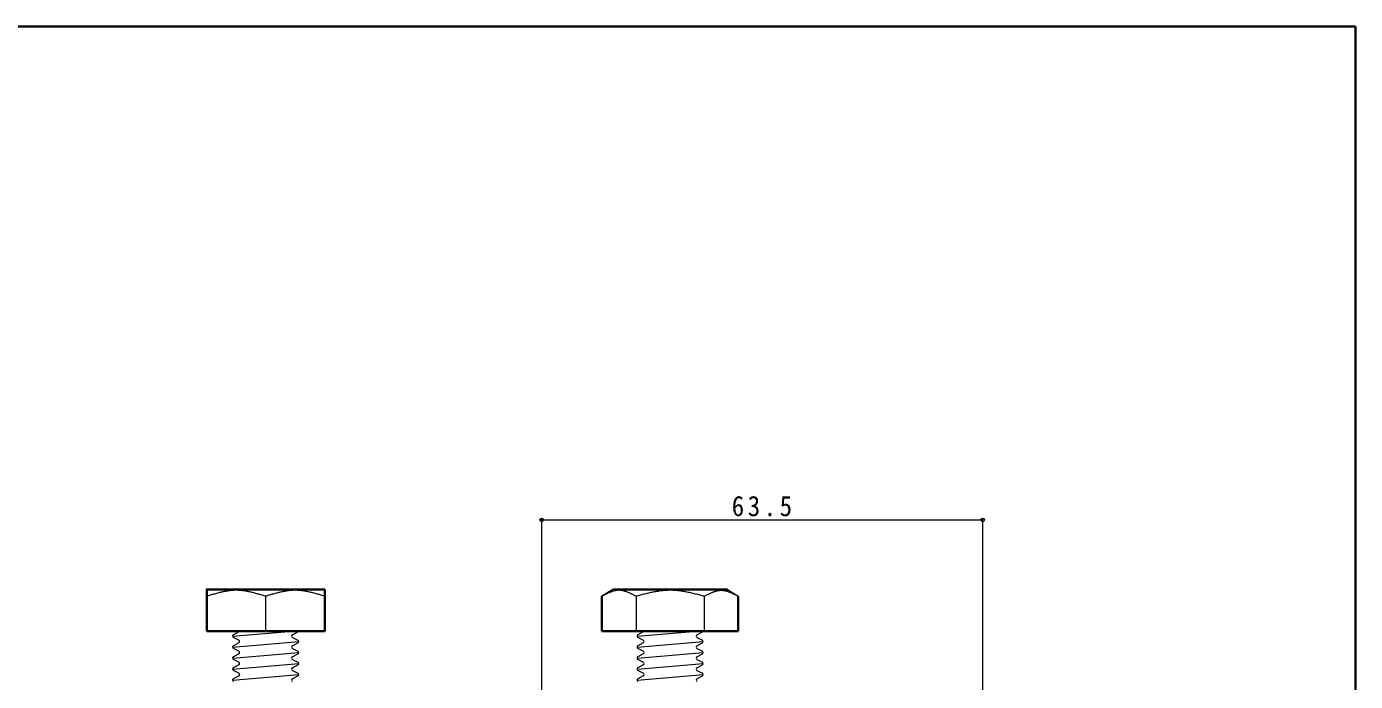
# Model space of a CAD drawing. Units: millimetres at full size, sheet at 1:1; details may follow other scales. Extents: x -492 to 492, y -348 to 348.
# Drawn here: x -293.9 to -102.5, y -167.1 to -72.8 of the extents above; entities that cross this region are included whole.
import ezdxf

# ---------------------------------------------------------------- set-up
doc = ezdxf.new("R2010")
doc.units = ezdxf.units.MM
doc.header["$PDMODE"] = 32
doc.header["$PDSIZE"] = 0.5
for name, color, linetype, lineweight in [('0-3_ボルト・ナット', 4, 'Continuous', 18), ('0-8', 4, 'Continuous', 18), ('F-0_図面枠', 4, 'Continuous', 18)]:
    doc.layers.add(name, color=color, linetype=linetype, lineweight=lineweight)
doc.styles.add('ＭＳ ゴシック', font='')
doc.styles.get('ＭＳ ゴシック').set_extended_font_data('MS Gothic')

msp = doc.modelspace()

# ---------------------------------------------------------------- linework, layer by layer
at = {"layer": '0-3_ボルト・ナット'}
for p, q in [((-259.44, -154.851), (-259.44, -159.851)), ((-209.44, -153.851), (-211.005, -154.851)), ((-206.098, -154.851), (-206.098, -159.851)), ((-196.283, -154.851), (-196.283, -159.851)), ((-192.94, -153.851), (-191.375, -154.851)), ((-264.203, -160.573), (-255.54, -159.851)), ((-263.304, -159.973), (-264.085, -160.38)), ((-255.576, -160.38), (-254.795, -159.973)), ((-205.953, -160.573), (-197.29, -159.851)), ((-205.054, -159.973), (-205.835, -160.38)), ((-197.326, -160.38), (-196.545, -159.973)), ((-264.203, -162.161), (-254.677, -161.367)), ((-263.304, -161.173), (-264.085, -160.767)), ((-263.304, -161.561), (-264.085, -161.967)), ((-263.304, -162.761), (-264.085, -162.354)), ((-255.576, -160.767), (-254.795, -161.173)), ((-255.576, -161.967), (-254.795, -161.561)), ((-255.576, -162.354), (-254.795, -162.761)), ((-205.953, -162.161), (-196.427, -161.367)), ((-205.054, -161.173), (-205.835, -160.767)), ((-205.054, -161.561), (-205.835, -161.967)), ((-205.054, -162.761), (-205.835, -162.354)), ((-197.326, -160.767), (-196.545, -161.173)), ((-197.326, -161.967), (-196.545, -161.561)), ((-197.326, -162.354), (-196.545, -162.761)), ((-264.203, -163.748), (-254.677, -162.954)), ((-264.203, -165.336), (-254.677, -164.542)), ((-263.304, -163.148), (-264.085, -163.555)), ((-263.304, -164.348), (-264.085, -163.942)), ((-255.576, -163.555), (-254.795, -163.148)), ((-255.576, -163.942), (-254.795, -164.348)), ((-205.953, -163.748), (-196.427, -162.954)), ((-205.953, -165.336), (-196.427, -164.542)), ((-205.054, -163.148), (-205.835, -163.555)), ((-205.054, -164.348), (-205.835, -163.942)), ((-197.326, -163.555), (-196.545, -163.148)), ((-197.326, -163.942), (-196.545, -164.348)), ((-264.203, -166.923), (-254.677, -166.129)), ((-263.304, -164.736), (-264.085, -165.142)), ((-263.304, -165.936), (-264.085, -165.529)), ((-263.304, -166.323), (-264.085, -166.73)), ((-255.576, -165.142), (-254.795, -164.736)), ((-255.576, -165.529), (-254.795, -165.936)), ((-255.576, -166.73), (-254.795, -166.323)), ((-205.953, -166.923), (-196.427, -166.129)), ((-205.054, -164.736), (-205.835, -165.142)), ((-205.054, -165.936), (-205.835, -165.529)), ((-205.054, -166.323), (-205.835, -166.73)), ((-197.326, -165.142), (-196.545, -164.736)), ((-197.326, -165.529), (-196.545, -165.936)), ((-197.326, -166.73), (-196.545, -166.323))]:
    msp.add_line(p, q, dxfattribs=at)
at = {"layer": '0-3_ボルト・ナット', "color": 7, "lineweight": 35}
for p, q in [((-250.927, -153.851), (-250.927, -159.851)), ((-211.005, -154.851), (-211.005, -159.851)), ((-192.94, -153.851), (-209.44, -153.851)), ((-191.375, -154.851), (-191.375, -159.851)), ((-259.44, -158.297), (-259.44, -158.297)), ((-250.927, -159.851), (-267.927, -159.851)), ((-250.927, -159.851), (-267.927, -159.851)), ((-250.927, -159.851), (-267.927, -159.851)), ((-191.375, -159.851), (-211.005, -159.851)), ((-191.375, -159.851), (-211.005, -159.851))]:
    msp.add_line(p, q, dxfattribs=at)
msp.add_lwpolyline([(-250.927, -153.851), (-267.927, -153.851), (-267.927, -159.851)], dxfattribs=at)
at = {"layer": '0-3_ボルト・ナット'}
for points in [[(-267.552, -154.736), (-267.697, -154.781), (-267.843, -154.825), (-267.927, -154.851)], [(-262.002, -154.16), (-262.148, -154.133), (-262.294, -154.107), (-262.44, -154.084), (-262.585, -154.063), (-262.731, -154.044), (-262.877, -154.027), (-263.023, -154.013), (-263.168, -154.001), (-263.314, -153.992), (-263.46, -153.986), (-263.605, -153.983), (-263.69, -153.983), (-263.774, -153.983), (-263.92, -153.986), (-264.065, -153.993), (-264.21, -154.002), (-264.356, -154.013), (-264.501, -154.028), (-264.646, -154.044), (-264.791, -154.063), (-264.937, -154.085), (-265.082, -154.108), (-265.227, -154.134), (-265.373, -154.161), (-265.518, -154.191), (-265.663, -154.222), (-265.809, -154.255), (-265.954, -154.289), (-266.099, -154.324), (-266.245, -154.361), (-266.39, -154.4), (-266.535, -154.439), (-266.68, -154.479), (-266.826, -154.521), (-266.971, -154.563), (-267.116, -154.605), (-267.262, -154.649), (-267.407, -154.692), (-267.552, -154.736)], [(-256.441, -154.085), (-256.586, -154.108), (-256.732, -154.134), (-256.878, -154.161), (-257.024, -154.191), (-257.169, -154.222), (-257.315, -154.255), (-257.461, -154.289), (-257.607, -154.324), (-257.752, -154.361), (-257.898, -154.4), (-258.044, -154.439), (-258.19, -154.479), (-258.335, -154.521), (-258.481, -154.563), (-258.627, -154.605), (-258.773, -154.649), (-258.918, -154.692), (-259.064, -154.736), (-259.21, -154.781), (-259.355, -154.825), (-259.44, -154.851), (-259.525, -154.825), (-259.67, -154.781), (-259.816, -154.736), (-259.962, -154.692), (-260.108, -154.648), (-260.253, -154.605), (-260.399, -154.562), (-260.545, -154.52), (-260.691, -154.479), (-260.836, -154.438), (-260.982, -154.399), (-261.128, -154.361), (-261.274, -154.324), (-261.419, -154.288), (-261.565, -154.254), (-261.711, -154.221), (-261.857, -154.19), (-262.002, -154.16)], [(-250.927, -154.851), (-251.012, -154.825), (-251.158, -154.781), (-251.304, -154.736), (-251.45, -154.692), (-251.597, -154.648), (-251.743, -154.605), (-251.889, -154.562), (-252.035, -154.52), (-252.181, -154.479), (-252.328, -154.438), (-252.474, -154.399), (-252.62, -154.361), (-252.766, -154.324), (-252.912, -154.288), (-253.059, -154.254), (-253.205, -154.221), (-253.351, -154.19), (-253.497, -154.16), (-253.643, -154.133), (-253.79, -154.107), (-253.936, -154.084), (-254.082, -154.063), (-254.228, -154.044), (-254.374, -154.027), (-254.52, -154.013), (-254.667, -154.001), (-254.813, -153.992), (-254.959, -153.986), (-255.105, -153.983), (-255.19, -153.983), (-255.275, -153.983), (-255.42, -153.986), (-255.566, -153.993), (-255.712, -154.002), (-255.858, -154.013), (-256.003, -154.028), (-256.149, -154.044), (-256.295, -154.063), (-256.441, -154.085)], [(-209.265, -154.083), (-209.35, -154.106), (-209.434, -154.132), (-209.519, -154.16), (-209.603, -154.189), (-209.688, -154.22), (-209.772, -154.253), (-209.857, -154.287), (-209.941, -154.323), (-210.026, -154.36), (-210.11, -154.398), (-210.195, -154.438), (-210.28, -154.478), (-210.364, -154.519), (-210.449, -154.562), (-210.533, -154.604), (-210.618, -154.648), (-210.702, -154.692), (-210.787, -154.736), (-210.871, -154.781), (-210.956, -154.825), (-211.005, -154.851)], [(-206.098, -154.851), (-206.146, -154.826), (-206.23, -154.781), (-206.314, -154.737), (-206.397, -154.693), (-206.481, -154.649), (-206.565, -154.606), (-206.649, -154.563), (-206.732, -154.521), (-206.816, -154.48), (-206.9, -154.44), (-206.984, -154.4), (-207.067, -154.362), (-207.151, -154.325), (-207.235, -154.29), (-207.319, -154.255), (-207.402, -154.223), (-207.486, -154.192), (-207.57, -154.162), (-207.654, -154.135), (-207.737, -154.109), (-207.821, -154.086), (-207.905, -154.064), (-207.989, -154.045), (-208.072, -154.028), (-208.156, -154.014), (-208.24, -154.002), (-208.324, -153.993), (-208.408, -153.987), (-208.491, -153.983), (-208.54, -153.983), (-208.589, -153.983), (-208.674, -153.986), (-208.758, -153.992), (-208.843, -154.001), (-208.927, -154.012), (-209.012, -154.026), (-209.096, -154.043), (-209.181, -154.062), (-209.265, -154.083)], [(-202.634, -154.084), (-202.802, -154.108), (-202.971, -154.133), (-203.139, -154.161), (-203.307, -154.19), (-203.475, -154.221), (-203.644, -154.254), (-203.812, -154.288), (-203.98, -154.324), (-204.149, -154.361), (-204.317, -154.399), (-204.485, -154.439), (-204.654, -154.479), (-204.822, -154.52), (-204.99, -154.562), (-205.158, -154.605), (-205.327, -154.648), (-205.495, -154.692), (-205.663, -154.736), (-205.832, -154.781), (-206, -154.825), (-206.098, -154.851)], [(-196.283, -154.851), (-196.38, -154.825), (-196.548, -154.781), (-196.717, -154.736), (-196.885, -154.692), (-197.053, -154.648), (-197.222, -154.605), (-197.39, -154.562), (-197.558, -154.52), (-197.727, -154.479), (-197.895, -154.439), (-198.063, -154.399), (-198.231, -154.361), (-198.4, -154.324), (-198.568, -154.288), (-198.736, -154.254), (-198.905, -154.221), (-199.073, -154.19), (-199.241, -154.161), (-199.409, -154.133), (-199.578, -154.108), (-199.746, -154.084), (-199.914, -154.063), (-200.083, -154.044), (-200.251, -154.027), (-200.419, -154.013), (-200.588, -154.001), (-200.756, -153.992), (-200.924, -153.986), (-201.092, -153.983), (-201.19, -153.983), (-201.288, -153.983), (-201.456, -153.986), (-201.624, -153.992), (-201.793, -154.001), (-201.961, -154.013), (-202.129, -154.027), (-202.297, -154.044), (-202.466, -154.063), (-202.634, -154.084)], [(-196.283, -154.851), (-196.234, -154.826), (-196.15, -154.781), (-196.067, -154.737), (-195.983, -154.693), (-195.899, -154.649), (-195.815, -154.606), (-195.732, -154.563), (-195.648, -154.521), (-195.564, -154.48), (-195.48, -154.44), (-195.397, -154.4), (-195.313, -154.362), (-195.229, -154.325), (-195.145, -154.29), (-195.062, -154.255), (-194.978, -154.223), (-194.894, -154.192), (-194.81, -154.162), (-194.726, -154.135), (-194.643, -154.109), (-194.559, -154.086), (-194.475, -154.064), (-194.391, -154.045), (-194.308, -154.028), (-194.224, -154.014), (-194.14, -154.002), (-194.056, -153.993), (-193.972, -153.987), (-193.889, -153.983), (-193.84, -153.983), (-193.791, -153.983), (-193.707, -153.986), (-193.622, -153.992), (-193.538, -154.001), (-193.453, -154.012), (-193.369, -154.026), (-193.284, -154.043), (-193.199, -154.062), (-193.115, -154.083)], [(-193.115, -154.083), (-193.03, -154.106), (-192.946, -154.132), (-192.861, -154.16), (-192.777, -154.189), (-192.692, -154.22), (-192.608, -154.253), (-192.523, -154.287), (-192.439, -154.323), (-192.354, -154.36), (-192.27, -154.398), (-192.185, -154.438), (-192.101, -154.478), (-192.016, -154.519), (-191.931, -154.562), (-191.847, -154.604), (-191.762, -154.648), (-191.678, -154.692), (-191.593, -154.736), (-191.509, -154.781), (-191.424, -154.825), (-191.375, -154.851)]]:
    msp.add_lwpolyline(points, dxfattribs=at)
for centre, start, end in [((-263.984, -160.573), 117.5, 242.5), ((-263.405, -159.779), 297.5, 340.76949), ((-255.475, -160.573), 117.5, 242.5), ((-254.896, -159.779), 297.5, 340.76949), ((-205.734, -160.573), 117.5, 242.5), ((-205.155, -159.779), 297.5, 340.76949), ((-197.225, -160.573), 117.5, 242.5), ((-196.646, -159.779), 297.5, 340.76949), ((-263.984, -162.161), 117.5, 242.5), ((-263.405, -161.367), 297.5, 62.5), ((-255.475, -162.161), 117.5, 242.5), ((-254.896, -161.367), 297.5, 62.5), ((-205.734, -162.161), 117.5, 242.5), ((-205.155, -161.367), 297.5, 62.5), ((-197.225, -162.161), 117.5, 242.5), ((-196.646, -161.367), 297.5, 62.5), ((-263.984, -163.748), 117.5, 242.5), ((-263.405, -162.954), 297.5, 62.5), ((-263.405, -164.542), 297.5, 62.5), ((-255.475, -163.748), 117.5, 242.5), ((-254.896, -162.954), 297.5, 62.5), ((-254.896, -164.542), 297.5, 62.5), ((-205.734, -163.748), 117.5, 242.5), ((-205.155, -162.954), 297.5, 62.5), ((-205.155, -164.542), 297.5, 62.5), ((-197.225, -163.748), 117.5, 242.5), ((-196.646, -162.954), 297.5, 62.5), ((-196.646, -164.542), 297.5, 62.5), ((-263.984, -165.336), 117.5, 242.5), ((-263.405, -166.129), 297.5, 62.5), ((-255.475, -165.336), 117.5, 242.5), ((-254.896, -166.129), 297.5, 62.5), ((-205.734, -165.336), 117.5, 242.5), ((-205.155, -166.129), 297.5, 62.5), ((-197.225, -165.336), 117.5, 242.5), ((-196.646, -166.129), 297.5, 62.5), ((-263.984, -166.923), 117.5, 242.5), ((-255.475, -166.923), 117.5, 242.5), ((-205.734, -166.923), 117.5, 242.5), ((-197.225, -166.923), 117.5, 242.5)]:
    msp.add_arc(centre, 0.218, start, end, dxfattribs=at)
at = {"layer": '0-8'}
for p, q in [((-219.69, -143.851), (-156.19, -143.851)), ((-219.69, -143.851), (-219.69, -174.851)), ((-156.19, -143.851), (-156.19, -174.851))]:
    msp.add_line(p, q, dxfattribs=at)
for p in [(-219.69, -143.851), (-156.19, -143.851)]:
    msp.add_point(p, dxfattribs=at)
at = {"layer": 'F-0_図面枠', "color": 7, "lineweight": 35}
for p in [(-492, -72.75), (-102.5, -347.75)]:
    msp.add_line(p, (-102.5, -72.75), dxfattribs=at)

# ---------------------------------------------------------------- texts
at = {"layer": '0-8', "color": 7, "insert": (-192.315, -143.351), "char_height": 2.933, "attachment_point": 7, "style": 'ＭＳ ゴシック'}
msp.add_mtext('\\T1.28;\\W0.9;63.5', dxfattribs=at)

doc.saveas('drawing.dxf')
